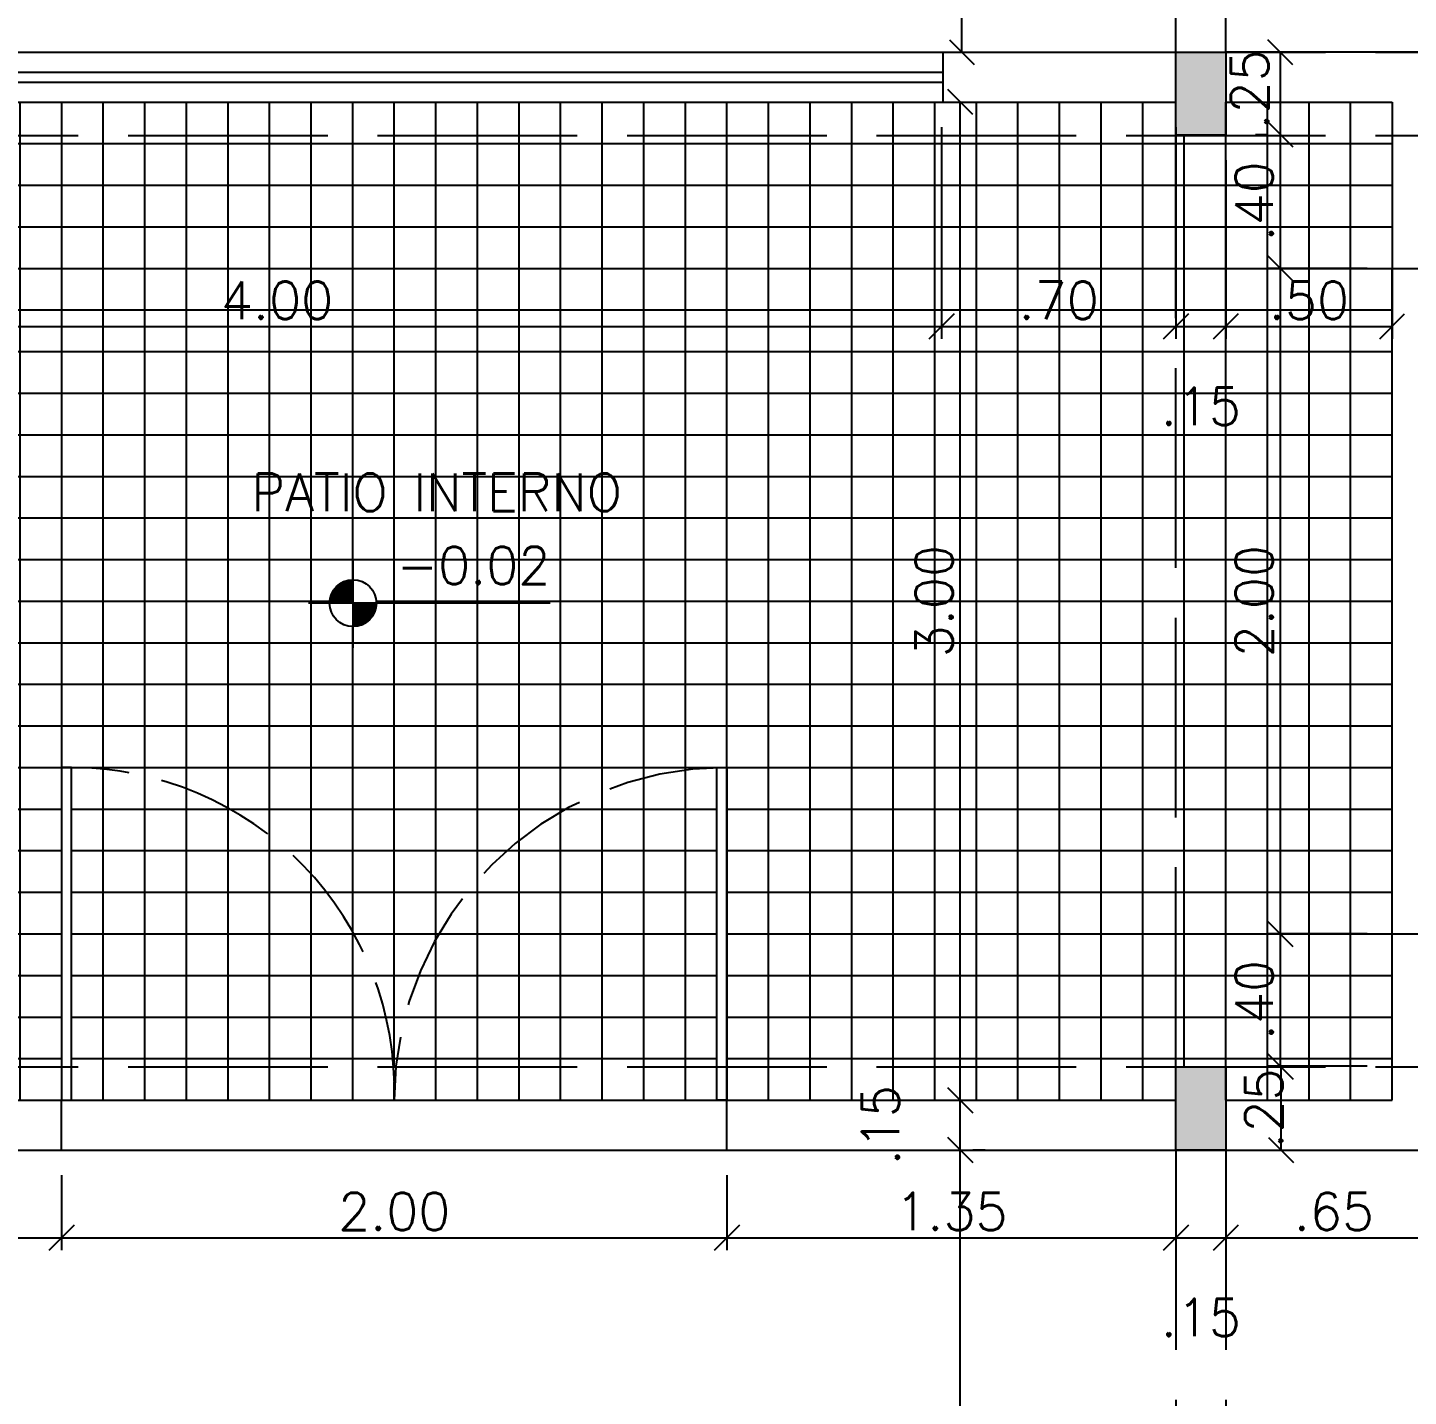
# Model space of a CAD drawing. Header units: inches. Extents: x -2 to 120, y -6 to 26.
# Drawn here: x 34.405 to 38.556, y 4.035 to 8.149 of the extents above; entities that cross this region are included whole.
import ezdxf

# ---------------------------------------------------------------- set-up
doc = ezdxf.new("R2010")
doc.units = ezdxf.units.IN
doc.header["$MEASUREMENT"] = 0
doc.linetypes.add('ACAD_ISO02W100', pattern=[15, 12, -3])
for name, color, linetype in [('Alvenaria', 4, 'Continuous'), ('ARQ-COTAS', 1, 'Continuous'), ('ARQ-NIVEL', 1, 'Continuous'), ('ARQ-TEXTO3', 3, 'Continuous'), ('Estrutura', 6, 'Continuous'), ('Hachura', 8, 'Continuous'), ('Janela', 3, 'Continuous'), ('Peitoril', 1, 'Continuous'), ('Porta', 3, 'Continuous'), ('Projecao', 1, 'ACAD_ISO02W100'), ('Soleira', 1, 'Continuous')]:
    doc.layers.add(name, color=color, linetype=linetype)
doc.layers.get('0').off()
doc.styles.add('ROMANS', font='romans.shx')
doc.dimstyles.new('1-75', dxfattribs={"dimscale": 0.75, "dimtxt": 0.15, "dimasz": 0.1, "dimexe": 0.05, "dimexo": 0.1, "dimgap": 0.03, "dimtad": 1, "dimzin": 5, "dimdsep": 46, "dimtxsty": 'ROMANS', "dimblk": 'OBLIQUE', "dimcen": 0, "dimclrd": 256, "dimclre": 256, "dimclrt": 2, "dimadec": 0, "dimazin": 0, "dimtfac": 1, "dimtofl": 0, "dimtmove": 2, "dimatfit": 3, "dimfxl": 0.04, "dimtolj": 1, "dimtzin": 1, "dimarcsym": 0})

# ---------------------------------------------------------------- blocks, each defined once
blk = doc.blocks.new('nivel planta')
at = {"layer": 'ARQ-NIVEL', "color": 1}
for p, q in [((-0.7909, 0.174), (-0.7909, -0.1786)), ((-0.8615, 0.0617), (-0.7909, 0.0617)), ((-0.8538, 0.0695), (-0.7909, 0.0695)), ((-0.8439, 0.0773), (-0.7909, 0.0773)), ((-0.8301, 0.0851), (-0.7909, 0.0851)), ((0, 0), (-0.9695, 0)), ((-0.8843, 0.007), (-0.7909, 0.007)), ((-0.8834, 0.0148), (-0.7909, 0.0148)), ((-0.8818, 0.0226), (-0.7909, 0.0226)), ((-0.8795, 0.0304), (-0.7909, 0.0304)), ((-0.8764, 0.0382), (-0.7909, 0.0382)), ((-0.8725, 0.0461), (-0.7909, 0.0461)), ((-0.8676, 0.0539), (-0.7909, 0.0539)), ((-0.7909, -0.0008), (-0.6971, -0.0008)), ((-0.7909, -0.0086), (-0.6975, -0.0086)), ((-0.7909, -0.0164), (-0.6986, -0.0164)), ((-0.7909, -0.0243), (-0.7003, -0.0243)), ((-0.7909, -0.0321), (-0.7028, -0.0321)), ((-0.7909, -0.0399), (-0.706, -0.0399)), ((-0.7909, -0.0477), (-0.7101, -0.0477)), ((-0.7909, -0.0555), (-0.7153, -0.0555)), ((-0.7909, -0.0633), (-0.7217, -0.0633)), ((-0.7909, -0.0711), (-0.7298, -0.0711)), ((-0.7909, -0.0789), (-0.7403, -0.0789)), ((-0.7909, -0.0868), (-0.7553, -0.0868))]:
    blk.add_line(p, q, dxfattribs=at)
blk.add_circle((-0.7909, 0), 0.0937, dxfattribs=at)
blk = doc.blocks.new('_Oblique')
at = {"color": 0, "linetype": 'ByBlock', "lineweight": -2}
blk.add_line((-0.5, -0.5), (0.5, 0.5), dxfattribs=at)
blk = doc.blocks.new('*D427')
at = {"layer": 'ARQ-COTAS', "lineweight": -2, "transparency": 16777216}
for p, q in [((37.1342, 4.775), (37.1717, 4.775)), ((37.2092, 0.075), (37.2092, 4.775)), ((37.1342, 0.075), (37.1717, 0.075))]:
    blk.add_line(p, q, dxfattribs=at)
at = {"layer": 'DEFPOINTS', "color": 0, "transparency": 16777216}
for p in [(37.2092, 4.775), (37.2092, 4.775), (37.2092, 0.075)]:
    blk.add_point(p, dxfattribs=at)
at = {"layer": 'ARQ-COTAS', "lineweight": -2, "transparency": 16777216, "xscale": 0.07500000000000001, "yscale": 0.07500000000000001, "zscale": 0.07500000000000001}
for p, rotation in [((37.2092, 4.775), 90), ((37.2092, 0.075), 270)]:
    blk.add_blockref('_Oblique', p, dxfattribs=dict(at, rotation=rotation))
at = {"layer": 'ARQ-COTAS', "color": 2, "transparency": 16777216, "insert": (37.1304, 2.425), "char_height": 0.1125, "attachment_point": 5, "rotation": 90, "style": 'ROMANS'}
blk.add_mtext('\\A1;4.70', dxfattribs=at)
blk = doc.blocks.new('*D453')
at = {"layer": 'ARQ-COTAS', "lineweight": -2, "transparency": 16777216}
for p, q in [((37.1342, 4.925), (37.1717, 4.925)), ((37.2092, 4.775), (37.2092, 4.925)), ((37.2842, 4.775), (37.2467, 4.775))]:
    blk.add_line(p, q, dxfattribs=at)
at = {"layer": 'DEFPOINTS', "color": 0, "transparency": 16777216}
for p in [(37.2092, 4.925), (37.2092, 4.925), (37.2092, 4.775)]:
    blk.add_point(p, dxfattribs=at)
at = {"layer": 'ARQ-COTAS', "lineweight": -2, "transparency": 16777216, "xscale": 0.07500000000000001, "yscale": 0.07500000000000001, "zscale": 0.07500000000000001}
for p, rotation in [((37.2092, 4.925), 90), ((37.2092, 4.775), 270)]:
    blk.add_blockref('_Oblique', p, dxfattribs=dict(at, rotation=rotation))
at = {"layer": 'ARQ-COTAS', "color": 2, "transparency": 16777216, "insert": (36.9692, 4.85), "char_height": 0.1125, "attachment_point": 5, "rotation": 90, "style": 'ROMANS'}
blk.add_mtext('\\A1;.15', dxfattribs=at)
blk = doc.blocks.new('*D454')
at = {"layer": 'ARQ-COTAS', "lineweight": -2, "transparency": 16777216}
for p, q in [((37.1342, 7.925), (37.1717, 7.925)), ((37.2092, 4.925), (37.2092, 7.925)), ((37.1342, 4.925), (37.1717, 4.925))]:
    blk.add_line(p, q, dxfattribs=at)
at = {"layer": 'DEFPOINTS', "color": 0, "transparency": 16777216}
for p in [(37.2092, 7.925), (37.2092, 7.925), (37.2092, 4.925)]:
    blk.add_point(p, dxfattribs=at)
at = {"layer": 'ARQ-COTAS', "lineweight": -2, "transparency": 16777216, "xscale": 0.07500000000000001, "yscale": 0.07500000000000001, "zscale": 0.07500000000000001}
for p, rotation in [((37.2092, 7.925), 90), ((37.2092, 4.925), 270)]:
    blk.add_blockref('_Oblique', p, dxfattribs=dict(at, rotation=rotation))
at = {"layer": 'ARQ-COTAS', "color": 2, "transparency": 16777216, "insert": (37.1304, 6.425), "char_height": 0.1125, "attachment_point": 5, "rotation": 90, "style": 'ROMANS'}
blk.add_mtext('\\A1;3.00', dxfattribs=at)
blk = doc.blocks.new('*D428')
at = {"layer": 'ARQ-COTAS', "lineweight": -2, "transparency": 16777216}
for p, q in [((37.1389, 8.725), (37.1764, 8.725)), ((37.2139, 8.075), (37.2139, 8.725)), ((37.1389, 8.075), (37.1764, 8.075))]:
    blk.add_line(p, q, dxfattribs=at)
at = {"layer": 'DEFPOINTS', "color": 0, "transparency": 16777216}
for p in [(37.2139, 8.725), (37.2139, 8.725), (37.2139, 8.075)]:
    blk.add_point(p, dxfattribs=at)
at = {"layer": 'ARQ-COTAS', "lineweight": -2, "transparency": 16777216, "xscale": 0.07500000000000001, "yscale": 0.07500000000000001, "zscale": 0.07500000000000001}
for p, rotation in [((37.2139, 8.725), 90), ((37.2139, 8.075), 270)]:
    blk.add_blockref('_Oblique', p, dxfattribs=dict(at, rotation=rotation))
at = {"layer": 'ARQ-COTAS', "color": 2, "transparency": 16777216, "insert": (37.1351, 8.4), "char_height": 0.1125, "attachment_point": 5, "rotation": 90, "style": 'ROMANS'}
blk.add_mtext('\\A1;.65', dxfattribs=at)
blk = doc.blocks.new('*D455')
at = {"layer": 'ARQ-COTAS', "lineweight": -2, "transparency": 16777216}
for p, q in [((38.0968, 8.0747), (38.1343, 8.0747)), ((38.1718, 7.8276), (38.1718, 8.0747)), ((38.0968, 7.8276), (38.1343, 7.8276))]:
    blk.add_line(p, q, dxfattribs=at)
at = {"layer": 'DEFPOINTS', "color": 0, "transparency": 16777216}
for p in [(38.1718, 8.0747), (38.1718, 8.0747), (38.1718, 7.8276)]:
    blk.add_point(p, dxfattribs=at)
at = {"layer": 'ARQ-COTAS', "lineweight": -2, "transparency": 16777216, "xscale": 0.07500000000000001, "yscale": 0.07500000000000001, "zscale": 0.07500000000000001}
for p, rotation in [((38.1718, 8.0747), 90), ((38.1718, 7.8276), 270)]:
    blk.add_blockref('_Oblique', p, dxfattribs=dict(at, rotation=rotation))
at = {"layer": 'ARQ-COTAS', "color": 2, "transparency": 16777216, "insert": (38.0792, 7.963), "char_height": 0.1125, "attachment_point": 5, "rotation": 90, "style": 'ROMANS'}
blk.add_mtext('\\A1;.25', dxfattribs=at)
blk = doc.blocks.new('*D456')
at = {"layer": 'ARQ-COTAS', "lineweight": -2, "transparency": 16777216}
for p, q in [((38.0968, 7.8276), (38.1343, 7.8276)), ((38.1718, 7.425), (38.1718, 7.8276)), ((38.4326, 7.425), (38.1343, 7.425))]:
    blk.add_line(p, q, dxfattribs=at)
at = {"layer": 'DEFPOINTS', "color": 0, "transparency": 16777216}
for p in [(38.1718, 7.8276), (38.1718, 7.8276), (38.5076, 7.425)]:
    blk.add_point(p, dxfattribs=at)
at = {"layer": 'ARQ-COTAS', "lineweight": -2, "transparency": 16777216, "xscale": 0.07500000000000001, "yscale": 0.07500000000000001, "zscale": 0.07500000000000001}
for p, rotation in [((38.1718, 7.8276), 90), ((38.1718, 7.425), 270)]:
    blk.add_blockref('_Oblique', p, dxfattribs=dict(at, rotation=rotation))
at = {"layer": 'ARQ-COTAS', "color": 2, "transparency": 16777216, "insert": (38.093, 7.6263), "char_height": 0.1125, "attachment_point": 5, "rotation": 90, "style": 'ROMANS'}
blk.add_mtext('\\A1;.40', dxfattribs=at)
blk = doc.blocks.new('*D457')
at = {"layer": 'ARQ-COTAS', "lineweight": -2, "transparency": 16777216}
for p, q in [((38.0968, 7.425), (38.1343, 7.425)), ((38.1718, 5.425), (38.1718, 7.425)), ((38.4326, 5.425), (38.1343, 5.425))]:
    blk.add_line(p, q, dxfattribs=at)
at = {"layer": 'DEFPOINTS', "color": 0, "transparency": 16777216}
for p in [(38.1718, 7.425), (38.1718, 7.425), (38.5076, 5.425)]:
    blk.add_point(p, dxfattribs=at)
at = {"layer": 'ARQ-COTAS', "lineweight": -2, "transparency": 16777216, "xscale": 0.07500000000000001, "yscale": 0.07500000000000001, "zscale": 0.07500000000000001}
for p, rotation in [((38.1718, 7.425), 90), ((38.1718, 5.425), 270)]:
    blk.add_blockref('_Oblique', p, dxfattribs=dict(at, rotation=rotation))
at = {"layer": 'ARQ-COTAS', "color": 2, "transparency": 16777216, "insert": (38.093, 6.425), "char_height": 0.1125, "attachment_point": 5, "rotation": 90, "style": 'ROMANS'}
blk.add_mtext('\\A1;2.00', dxfattribs=at)
blk = doc.blocks.new('*D458')
at = {"layer": 'ARQ-COTAS', "lineweight": -2, "transparency": 16777216}
for p, q in [((38.2004, 5.425), (38.1343, 5.425)), ((38.1718, 5.027), (38.1718, 5.425)), ((38.4326, 5.027), (38.1343, 5.027))]:
    blk.add_line(p, q, dxfattribs=at)
at = {"layer": 'DEFPOINTS', "color": 0, "transparency": 16777216}
for p in [(38.1718, 5.425), (38.2754, 5.425), (38.5076, 5.027)]:
    blk.add_point(p, dxfattribs=at)
at = {"layer": 'ARQ-COTAS', "lineweight": -2, "transparency": 16777216, "xscale": 0.07500000000000001, "yscale": 0.07500000000000001, "zscale": 0.07500000000000001}
for p, rotation in [((38.1718, 5.425), 90), ((38.1718, 5.027), 270)]:
    blk.add_blockref('_Oblique', p, dxfattribs=dict(at, rotation=rotation))
at = {"layer": 'ARQ-COTAS', "color": 2, "transparency": 16777216, "insert": (38.093, 5.226), "char_height": 0.1125, "attachment_point": 5, "rotation": 90, "style": 'ROMANS'}
blk.add_mtext('\\A1;.40', dxfattribs=at)
blk = doc.blocks.new('*D459')
at = {"layer": 'ARQ-COTAS', "lineweight": -2, "transparency": 16777216}
for p, q in [((38.0987, 5.025), (38.1362, 5.025)), ((38.1737, 4.775), (38.1737, 5.025)), ((38.0826, 4.775), (38.2112, 4.775))]:
    blk.add_line(p, q, dxfattribs=at)
at = {"layer": 'DEFPOINTS', "color": 0, "transparency": 16777216}
for p in [(38.1737, 5.025), (38.1737, 5.025), (38.0076, 4.775)]:
    blk.add_point(p, dxfattribs=at)
at = {"layer": 'ARQ-COTAS', "lineweight": -2, "transparency": 16777216, "xscale": 0.07500000000000001, "yscale": 0.07500000000000001, "zscale": 0.07500000000000001}
for p, rotation in [((38.1737, 5.025), 90), ((38.1737, 4.775), 270)]:
    blk.add_blockref('_Oblique', p, dxfattribs=dict(at, rotation=rotation))
at = {"layer": 'ARQ-COTAS', "color": 2, "transparency": 16777216, "insert": (38.1215, 4.9), "char_height": 0.1125, "attachment_point": 5, "rotation": 90, "style": 'ROMANS'}
blk.add_mtext('\\A1;.25', dxfattribs=at)
blk = doc.blocks.new('*D386')
at = {"layer": 'ARQ-COTAS', "lineweight": -2, "transparency": 16777216}
for p, q in [((38.0076, 4.7), (38.0076, 4.4744)), ((38.6576, 4.7), (38.6576, 4.4744)), ((38.0076, 4.5119), (38.6576, 4.5119))]:
    blk.add_line(p, q, dxfattribs=at)
at = {"layer": 'DEFPOINTS', "color": 0, "transparency": 16777216}
for p in [(38.0076, 4.775), (38.6576, 4.775), (38.6576, 4.5119)]:
    blk.add_point(p, dxfattribs=at)
at = {"layer": 'ARQ-COTAS', "lineweight": -2, "transparency": 16777216, "xscale": 0.07500000000000001, "yscale": 0.07500000000000001, "zscale": 0.07500000000000001, "rotation": 180}
blk.add_blockref('_Oblique', (38.0076, 4.5119), dxfattribs=at)
at = {"layer": 'ARQ-COTAS', "lineweight": -2, "transparency": 16777216, "xscale": 0.07500000000000001, "yscale": 0.07500000000000001, "zscale": 0.07500000000000001}
blk.add_blockref('_Oblique', (38.6576, 4.5119), dxfattribs=at)
at = {"layer": 'ARQ-COTAS', "color": 2, "transparency": 16777216, "insert": (38.3326, 4.5907), "char_height": 0.1125, "attachment_point": 5, "style": 'ROMANS'}
blk.add_mtext('\\A1;.65', dxfattribs=at)
blk = doc.blocks.new('*D387')
at = {"layer": 'ARQ-COTAS', "lineweight": -2, "transparency": 16777216}
for p, q in [((37.8576, 4.7), (37.8576, 4.4744)), ((38.0076, 4.7), (38.0076, 4.4744)), ((37.8576, 4.5119), (38.0076, 4.5119))]:
    blk.add_line(p, q, dxfattribs=at)
at = {"layer": 'DEFPOINTS', "color": 0, "transparency": 16777216}
for p in [(37.8576, 4.775), (38.0076, 4.775), (38.0076, 4.5119)]:
    blk.add_point(p, dxfattribs=at)
at = {"layer": 'ARQ-COTAS', "lineweight": -2, "transparency": 16777216, "xscale": 0.07500000000000001, "yscale": 0.07500000000000001, "zscale": 0.07500000000000001, "rotation": 180}
blk.add_blockref('_Oblique', (37.8576, 4.5119), dxfattribs=at)
at = {"layer": 'ARQ-COTAS', "lineweight": -2, "transparency": 16777216, "xscale": 0.07500000000000001, "yscale": 0.07500000000000001, "zscale": 0.07500000000000001}
blk.add_blockref('_Oblique', (38.0076, 4.5119), dxfattribs=at)
at = {"layer": 'ARQ-COTAS', "color": 2, "transparency": 16777216, "insert": (37.9326, 4.2719), "char_height": 0.1125, "attachment_point": 5, "style": 'ROMANS'}
blk.add_mtext('\\A1;.15', dxfattribs=at)
blk = doc.blocks.new('*D388')
at = {"layer": 'ARQ-COTAS', "lineweight": -2, "transparency": 16777216}
for p, q in [((36.5076, 4.7), (36.5076, 4.4744)), ((37.8576, 4.7), (37.8576, 4.4744)), ((36.5076, 4.5119), (37.8576, 4.5119))]:
    blk.add_line(p, q, dxfattribs=at)
at = {"layer": 'DEFPOINTS', "color": 0, "transparency": 16777216}
for p in [(36.5076, 4.775), (37.8576, 4.775), (37.8576, 4.5119)]:
    blk.add_point(p, dxfattribs=at)
at = {"layer": 'ARQ-COTAS', "lineweight": -2, "transparency": 16777216, "xscale": 0.07500000000000001, "yscale": 0.07500000000000001, "zscale": 0.07500000000000001, "rotation": 180}
blk.add_blockref('_Oblique', (36.5076, 4.5119), dxfattribs=at)
at = {"layer": 'ARQ-COTAS', "lineweight": -2, "transparency": 16777216, "xscale": 0.07500000000000001, "yscale": 0.07500000000000001, "zscale": 0.07500000000000001}
blk.add_blockref('_Oblique', (37.8576, 4.5119), dxfattribs=at)
at = {"layer": 'ARQ-COTAS', "color": 2, "transparency": 16777216, "insert": (37.1826, 4.5907), "char_height": 0.1125, "attachment_point": 5, "style": 'ROMANS'}
blk.add_mtext('\\A1;1.35', dxfattribs=at)
blk = doc.blocks.new('*D389')
at = {"layer": 'ARQ-COTAS', "lineweight": -2, "transparency": 16777216}
for p, q in [((34.5076, 4.7), (34.5076, 4.4744)), ((36.5076, 4.7), (36.5076, 4.4744)), ((34.5076, 4.5119), (36.5076, 4.5119))]:
    blk.add_line(p, q, dxfattribs=at)
at = {"layer": 'DEFPOINTS', "color": 0, "transparency": 16777216}
for p in [(34.5076, 4.775), (36.5076, 4.775), (36.5076, 4.5119)]:
    blk.add_point(p, dxfattribs=at)
at = {"layer": 'ARQ-COTAS', "lineweight": -2, "transparency": 16777216, "xscale": 0.07500000000000001, "yscale": 0.07500000000000001, "zscale": 0.07500000000000001, "rotation": 180}
blk.add_blockref('_Oblique', (34.5076, 4.5119), dxfattribs=at)
at = {"layer": 'ARQ-COTAS', "lineweight": -2, "transparency": 16777216, "xscale": 0.07500000000000001, "yscale": 0.07500000000000001, "zscale": 0.07500000000000001}
blk.add_blockref('_Oblique', (36.5076, 4.5119), dxfattribs=at)
at = {"layer": 'ARQ-COTAS', "color": 2, "transparency": 16777216, "insert": (35.5076, 4.5907), "char_height": 0.1125, "attachment_point": 5, "style": 'ROMANS'}
blk.add_mtext('\\A1;2.00', dxfattribs=at)
blk = doc.blocks.new('*D390')
at = {"layer": 'ARQ-COTAS', "lineweight": -2, "transparency": 16777216}
for p, q in [((32.5076, 4.7), (32.5076, 4.4744)), ((34.5076, 4.7), (34.5076, 4.4744)), ((32.5076, 4.5119), (34.5076, 4.5119))]:
    blk.add_line(p, q, dxfattribs=at)
at = {"layer": 'DEFPOINTS', "color": 0, "transparency": 16777216}
for p in [(32.5076, 4.775), (34.5076, 4.775), (34.5076, 4.5119)]:
    blk.add_point(p, dxfattribs=at)
at = {"layer": 'ARQ-COTAS', "lineweight": -2, "transparency": 16777216, "xscale": 0.07500000000000001, "yscale": 0.07500000000000001, "zscale": 0.07500000000000001, "rotation": 180}
blk.add_blockref('_Oblique', (32.5076, 4.5119), dxfattribs=at)
at = {"layer": 'ARQ-COTAS', "lineweight": -2, "transparency": 16777216, "xscale": 0.07500000000000001, "yscale": 0.07500000000000001, "zscale": 0.07500000000000001}
blk.add_blockref('_Oblique', (34.5076, 4.5119), dxfattribs=at)
at = {"layer": 'ARQ-COTAS', "color": 2, "transparency": 16777216, "insert": (33.5076, 4.5907), "char_height": 0.1125, "attachment_point": 5, "style": 'ROMANS'}
blk.add_mtext('\\A1;2.00', dxfattribs=at)
blk = doc.blocks.new('*D448')
at = {"layer": 'ARQ-COTAS', "lineweight": -2, "transparency": 16777216}
for p, q in [((33.1576, 7.85), (33.1576, 7.213)), ((37.1529, 7.85), (37.1529, 7.213)), ((33.1576, 7.2505), (37.1529, 7.2505))]:
    blk.add_line(p, q, dxfattribs=at)
at = {"layer": 'DEFPOINTS', "color": 0, "transparency": 16777216}
for p in [(33.1576, 7.925), (37.1529, 7.925), (37.1529, 7.2505)]:
    blk.add_point(p, dxfattribs=at)
at = {"layer": 'ARQ-COTAS', "lineweight": -2, "transparency": 16777216, "xscale": 0.07500000000000001, "yscale": 0.07500000000000001, "zscale": 0.07500000000000001, "rotation": 180}
blk.add_blockref('_Oblique', (33.1576, 7.2505), dxfattribs=at)
at = {"layer": 'ARQ-COTAS', "lineweight": -2, "transparency": 16777216, "xscale": 0.07500000000000001, "yscale": 0.07500000000000001, "zscale": 0.07500000000000001}
blk.add_blockref('_Oblique', (37.1529, 7.2505), dxfattribs=at)
at = {"layer": 'ARQ-COTAS', "color": 2, "transparency": 16777216, "insert": (35.1553, 7.3292), "char_height": 0.1125, "attachment_point": 5, "style": 'ROMANS'}
blk.add_mtext('\\A1;4.00', dxfattribs=at)
blk = doc.blocks.new('*D450')
at = {"layer": 'ARQ-COTAS', "lineweight": -2, "transparency": 16777216}
for p, q in [((37.8576, 7.85), (37.8576, 7.213)), ((37.1529, 7.7498), (37.1529, 7.213)), ((37.1529, 7.2505), (37.8576, 7.2505))]:
    blk.add_line(p, q, dxfattribs=at)
at = {"layer": 'DEFPOINTS', "color": 0, "transparency": 16777216}
for p in [(37.8576, 7.925), (37.1529, 7.8248), (37.8576, 7.2505)]:
    blk.add_point(p, dxfattribs=at)
at = {"layer": 'ARQ-COTAS', "lineweight": -2, "transparency": 16777216, "xscale": 0.07500000000000001, "yscale": 0.07500000000000001, "zscale": 0.07500000000000001, "rotation": 180}
blk.add_blockref('_Oblique', (37.1529, 7.2505), dxfattribs=at)
at = {"layer": 'ARQ-COTAS', "lineweight": -2, "transparency": 16777216, "xscale": 0.07500000000000001, "yscale": 0.07500000000000001, "zscale": 0.07500000000000001}
blk.add_blockref('_Oblique', (37.8576, 7.2505), dxfattribs=at)
at = {"layer": 'ARQ-COTAS', "color": 2, "transparency": 16777216, "insert": (37.5053, 7.3292), "char_height": 0.1125, "attachment_point": 5, "style": 'ROMANS'}
blk.add_mtext('\\A1;.70', dxfattribs=at)
blk = doc.blocks.new('*D451')
at = {"layer": 'ARQ-COTAS', "lineweight": -2, "transparency": 16777216}
for p, q in [((37.8576, 7.7498), (37.8576, 7.213)), ((38.0076, 7.75), (38.0076, 7.213)), ((37.8576, 7.2505), (38.0076, 7.2505))]:
    blk.add_line(p, q, dxfattribs=at)
at = {"layer": 'DEFPOINTS', "color": 0, "transparency": 16777216}
for p in [(37.8576, 7.8248), (38.0076, 7.825), (38.0076, 7.2505)]:
    blk.add_point(p, dxfattribs=at)
at = {"layer": 'ARQ-COTAS', "lineweight": -2, "transparency": 16777216, "xscale": 0.07500000000000001, "yscale": 0.07500000000000001, "zscale": 0.07500000000000001, "rotation": 180}
blk.add_blockref('_Oblique', (37.8576, 7.2505), dxfattribs=at)
at = {"layer": 'ARQ-COTAS', "lineweight": -2, "transparency": 16777216, "xscale": 0.07500000000000001, "yscale": 0.07500000000000001, "zscale": 0.07500000000000001}
blk.add_blockref('_Oblique', (38.0076, 7.2505), dxfattribs=at)
at = {"layer": 'ARQ-COTAS', "color": 2, "transparency": 16777216, "insert": (37.9326, 7.0105), "char_height": 0.1125, "attachment_point": 5, "style": 'ROMANS'}
blk.add_mtext('\\A1;.15', dxfattribs=at)
blk = doc.blocks.new('*D452')
at = {"layer": 'ARQ-COTAS', "lineweight": -2, "transparency": 16777216}
for p, q in [((38.5076, 7.85), (38.5076, 7.213)), ((38.0076, 7.7498), (38.0076, 7.213)), ((38.0076, 7.2505), (38.5076, 7.2505))]:
    blk.add_line(p, q, dxfattribs=at)
at = {"layer": 'DEFPOINTS', "color": 0, "transparency": 16777216}
for p in [(38.5076, 7.925), (38.0076, 7.8248), (38.5076, 7.2505)]:
    blk.add_point(p, dxfattribs=at)
at = {"layer": 'ARQ-COTAS', "lineweight": -2, "transparency": 16777216, "xscale": 0.07500000000000001, "yscale": 0.07500000000000001, "zscale": 0.07500000000000001, "rotation": 180}
blk.add_blockref('_Oblique', (38.0076, 7.2505), dxfattribs=at)
at = {"layer": 'ARQ-COTAS', "lineweight": -2, "transparency": 16777216, "xscale": 0.07500000000000001, "yscale": 0.07500000000000001, "zscale": 0.07500000000000001}
blk.add_blockref('_Oblique', (38.5076, 7.2505), dxfattribs=at)
at = {"layer": 'ARQ-COTAS', "color": 2, "transparency": 16777216, "insert": (38.2576, 7.3292), "char_height": 0.1125, "attachment_point": 5, "style": 'ROMANS'}
blk.add_mtext('\\A1;.50', dxfattribs=at)

msp = doc.modelspace()

# ---------------------------------------------------------------- hatches: boundary and pattern name
at = {"layer": 'Hachura', "ltscale": 0.03}
h = msp.add_hatch(dxfattribs=at)
h.set_pattern_fill('NET', color=256)
h.set_pattern_definition([(0, (27.00764, -0.075), (0, 0.125), []), (90, (27.00764, -0.075), (-0.125, 8e-18), [])])
h.paths.add_polyline_path([(30.3032, 1.7872), (31.5576, 0.5705), (31.5576, 3.775), (31.5576, 4.775), (27.2231, 4.775), (28.8677, 3.1798)])
h.paths.add_polyline_path([(29.9509, 3.3686), (30.021, 3.3686), (30.021, 3.3744), (29.9516, 3.3744), (29.9509, 3.3686, -1.008789), (30.091, 3.3568), (30.021, 3.3568), (30.021, 3.351), (30.0902, 3.351), (30.091, 3.3568, -0.991288)], flags=16)
h.paths.add_polyline_path([(30.021, 3.31), (30.0668, 3.31), (30.0728, 3.3158), (30.021, 3.3158)], flags=0)
h.paths.add_polyline_path([(30.021, 3.3041), (30.021, 3.2982), (30.0476, 3.2982), (30.0589, 3.3041)], flags=0)
h.paths.add_polyline_path([(30.021, 3.3334), (30.0846, 3.3334), (30.087, 3.3393), (30.021, 3.3393)], flags=0)
h.paths.add_polyline_path([(30.0076, 10.775), (30.0076, 11.775), (30.0076, 12.725), (27.2076, 12.725), (27.2076, 8.425), (27.2576, 8.425), (27.9576, 8.425), (30.0076, 8.425)])
h.paths.add_polyline_path([(28.4713, 10.8678), (28.5414, 10.8678), (28.5414, 10.8736), (28.4719, 10.8736), (28.4713, 10.8678, -1.008789), (28.6114, 10.8561), (28.5414, 10.8561), (28.5414, 10.8502), (28.6106, 10.8502), (28.6114, 10.8561, -0.991288)], flags=16)
h.paths.add_polyline_path([(28.5793, 10.8033), (28.5414, 10.8033), (28.5414, 10.7975), (28.568, 10.7975)], flags=0)
h.paths.add_polyline_path([(28.5414, 10.8209), (28.598, 10.8209), (28.6019, 10.8268), (28.5414, 10.8268)], flags=0)
h.paths.add_polyline_path([(28.5414, 10.815), (28.5414, 10.8092), (28.5872, 10.8092), (28.5932, 10.815)], flags=0)
h.paths.add_polyline_path([(28.5414, 10.8385), (28.6074, 10.8385), (28.6093, 10.8443), (28.5414, 10.8443)], flags=0)
h.paths.add_polyline_path([(41.8076, 12.725), (41.7576, 12.725), (38.2076, 12.725), (39.4576, 11.475), (39.4576, 11.265), (39.4576, 10.565), (39.4576, 8.075), (41.8176, 8.075)])
h.paths.add_polyline_path([(27.2076, 12.725), (27.0076, 12.725), (27.0076, 8.425), (27.2076, 8.425)])
h.paths.add_polyline_path([(30.0076, 12.725), (30.0076, 12.925), (27.2576, 12.925), (27.2576, 12.725)])
h.paths.add_polyline_path([(38.0076, 12.925), (38.2076, 12.725), (41.7576, 12.725), (41.7576, 12.925)])
h.paths.add_polyline_path([(41.8176, 8.075), (42.0176, 8.075), (42.0076, 12.725), (41.8076, 12.725)])
h.paths.add_polyline_path([(34.5076, 5.925), (34.5376, 5.925, -0.393089), (35.5055, 5.025), (35.5127, 5.025, -0.376581), (36.4776, 5.9245), (36.4776, 5.925), (36.5076, 5.925), (36.5076, 5.025), (37.8576, 5.025), (37.8576, 7.8247), (32.5076, 7.8248), (32.5076, 7.425), (32.5076, 5.425), (32.5076, 5.025), (34.5076, 5.025)])
h.paths.add_polyline_path([(35.4535, 6.4123), (35.3835, 6.4123), (35.3835, 6.4064), (35.4527, 6.4064), (35.4535, 6.4123, -0.991288), (35.3134, 6.424), (35.3835, 6.424), (35.3835, 6.4299), (35.3141, 6.4299), (35.3134, 6.424, -1.008789)], flags=16)
h.paths.add_polyline_path([(34.5376, 5.925), (34.5376, 5.025), (35.5055, 5.025, 0.393089)], flags=17)
h.paths.add_polyline_path([(35.5127, 5.025), (36.4776, 5.025), (36.4776, 5.9245, 0.376581)], flags=17)
h.paths.add_polyline_path([(35.5127, 5.025, 0.017544), (35.5081, 4.955, -0.007728), (35.5076, 4.925), (36.4776, 4.925), (36.4776, 5.025)])
h.paths.add_polyline_path([(35.5076, 4.925, -0.0075), (35.5081, 4.955, 0.018053), (35.5055, 5.025), (34.5376, 5.025), (34.5376, 4.925)])
h.paths.add_polyline_path([(34.5076, 4.925), (34.5076, 5.025), (32.5076, 5.025), (32.5076, 4.925)])
h.paths.add_polyline_path([(37.8576, 4.925), (37.8576, 5.025), (36.5076, 5.025), (36.5076, 4.925)])
h.paths.add_polyline_path([(33.1576, 7.925), (32.5076, 7.925), (32.5076, 7.8248), (37.8576, 7.8247), (37.8576, 7.925), (37.1576, 7.925)])
h.paths.add_polyline_path([(37.8576, 5.025), (38.0076, 5.025), (38.0076, 7.8247), (37.8576, 7.8247)])
h.paths.add_polyline_path([(38.0076, 5.025), (38.5076, 5.025), (38.5076, 5.425), (38.5076, 7.425), (38.5076, 7.8247), (38.0076, 7.8247)])
h.paths.add_polyline_path([(38.0076, 7.925), (38.0076, 7.8247), (38.5076, 7.8247), (38.5076, 7.925)])
h.paths.add_polyline_path([(38.0076, 5.025), (38.0076, 4.925), (38.5076, 4.925), (38.5076, 5.025)])
h.paths.add_polyline_path([(30.1095, 3.3923), (30.6425, 3.3923), (30.6425, 3.561), (30.1095, 3.561)], flags=24)
h.paths.add_polyline_path([(29.873, 3.57), (30.6203, 3.57), (30.6203, 3.7387), (29.873, 3.7387)], flags=24)
h.paths.add_polyline_path([(29.8388, 11.0835), (29.8388, 11.4665), (29.6701, 11.4665), (29.6701, 11.0835)], flags=24)
h.paths.add_polyline_path([(29.8388, 12.0835), (29.8388, 12.4665), (29.6701, 12.4665), (29.6701, 12.0835)], flags=24)
h.paths.add_polyline_path([(28.7831, 8.5843), (29.1822, 8.5843), (29.1822, 8.7531), (28.7831, 8.7531)], flags=24)
h.paths.add_polyline_path([(29.7901, 9.5567), (29.7901, 9.8433), (29.6213, 9.8433), (29.6213, 9.5567)], flags=24)
h.paths.add_polyline_path([(29.8388, 10.0835), (29.8388, 10.4665), (29.6701, 10.4665), (29.6701, 10.0835)], flags=24)
h.paths.add_polyline_path([(29.8388, 8.8335), (29.8388, 9.2165), (29.6701, 9.2165), (29.6701, 8.8335)], flags=24)
h.paths.add_polyline_path([(27.4643, 8.5843), (27.7509, 8.5843), (27.7509, 8.7531), (27.4643, 8.7531)], flags=24)
h.paths.add_polyline_path([(26.9893, 8.6331), (27.2759, 8.6331), (27.2759, 8.8018), (26.9893, 8.8018)], flags=9)
h.paths.add_polyline_path([(28.6299, 10.8915), (29.1629, 10.8915), (29.1629, 11.0603), (28.6299, 11.0603)], flags=24)
h.paths.add_polyline_path([(28.4222, 11.1525), (29.1964, 11.1525), (29.1964, 11.3213), (28.4222, 11.3213)], flags=24)
h.paths.add_polyline_path([(39.6409, 9.1231), (39.6409, 9.5169), (39.4722, 9.5169), (39.4722, 9.1231)], flags=24)
h.paths.add_polyline_path([(39.6409, 10.7717), (39.6409, 11.0583), (39.4722, 11.0583), (39.4722, 10.7717)], flags=24)
h.paths.add_polyline_path([(39.626, 11.2428), (39.626, 11.4972), (39.4573, 11.4972), (39.4573, 11.2428)], flags=24)
h.paths.add_polyline_path([(40.4375, 8.4894), (40.8366, 8.4894), (40.8366, 8.6581), (40.4375, 8.6581)], flags=24)
h.paths.add_polyline_path([(41.7734, 8.534), (42.06, 8.534), (42.06, 8.7028), (41.7734, 8.7028)], flags=9)
h.paths.add_polyline_path([(40.3315, 9.9603), (41.1057, 9.9603), (41.1057, 10.1291), (40.3315, 10.1291)], flags=24)
h.paths.add_polyline_path([(29.7901, 12.7067), (29.7901, 12.9933), (29.6213, 12.9933), (29.6213, 12.7067)], flags=9)
h.paths.add_polyline_path([(37.2148, 6.2254), (37.2148, 6.6246), (37.0461, 6.6246), (37.0461, 6.2254)], flags=24)
h.paths.add_polyline_path([(32.8356, 6.2254), (32.8356, 6.6246), (32.6668, 6.6246), (32.6668, 6.2254)], flags=24)
h.paths.add_polyline_path([(32.8356, 7.4817), (32.8356, 7.7683), (32.6668, 7.7683), (32.6668, 7.4817)], flags=24)
h.paths.add_polyline_path([(32.8356, 5.0817), (32.8356, 5.3683), (32.6668, 5.3683), (32.6668, 5.0817)], flags=24)
h.paths.add_polyline_path([(34.9557, 7.2449), (35.3548, 7.2449), (35.3548, 7.4136), (34.9557, 7.4136)], flags=24)
h.paths.add_polyline_path([(32.6893, 7.2449), (32.9759, 7.2449), (32.9759, 7.4136), (32.6893, 7.4136)], flags=24)
h.paths.add_polyline_path([(37.362, 7.2449), (37.6486, 7.2449), (37.6486, 7.4136), (37.362, 7.4136)], flags=24)
h.paths.add_polyline_path([(37.7893, 6.9261), (38.0759, 6.9261), (38.0759, 7.0949), (37.7893, 7.0949)], flags=9)
h.paths.add_polyline_path([(35.472, 6.4477), (36.005, 6.4477), (36.005, 6.6165), (35.472, 6.6165)], flags=24)
h.paths.add_polyline_path([(34.9935, 6.6676), (36.2765, 6.6676), (36.2765, 6.8363), (34.9935, 6.8363)], flags=24)
h.paths.add_polyline_path([(32.8259, 4.7567), (32.8259, 5.0433), (32.6571, 5.0433), (32.6571, 4.7567)], flags=9)
h.paths.add_polyline_path([(37.0536, 4.7067), (37.0536, 4.9933), (36.8848, 4.9933), (36.8848, 4.7067)], flags=9)
h.paths.add_polyline_path([(32.8099, 7.8067), (32.8099, 8.0933), (32.6412, 8.0933), (32.6412, 7.8067)], flags=9)
h.paths.add_polyline_path([(38.1774, 7.483), (38.1774, 7.7696), (38.0087, 7.7696), (38.0087, 7.483)], flags=24)
h.paths.add_polyline_path([(38.1774, 6.2254), (38.1774, 6.6246), (38.0087, 6.6246), (38.0087, 6.2254)], flags=24)
h.paths.add_polyline_path([(38.1774, 5.0827), (38.1774, 5.3693), (38.0087, 5.3693), (38.0087, 5.0827)], flags=24)
h.paths.add_polyline_path([(38.1143, 7.2449), (38.4009, 7.2449), (38.4009, 7.4136), (38.1143, 7.4136)], flags=24)
h.paths.add_polyline_path([(38.1636, 7.8197), (38.1636, 8.1064), (37.9949, 8.1064), (37.9949, 7.8197)], flags=9)
h.paths.add_polyline_path([(38.2059, 4.7567), (38.2059, 5.0433), (38.0372, 5.0433), (38.0372, 4.7567)], flags=9)
h = msp.add_hatch(dxfattribs=at)
h.set_pattern_fill('AR-CONC', color=256, scale=0.01)
h.set_pattern_definition([(50, (27.00764, -0.075), (0.07172602, -0.00627521), [0.0075, -0.0825]), (355, (27.00764, -0.075), (-0.01387513, 0.0752192), [0.006, -0.066]), (100.45144, (27.01362, -0.07552), (0.05785088, 0.068944), [0.00637402, -0.0701142]), (46.1842, (27.00764, -0.055), (0.10672413, -0.01655193), [0.01125, -0.12375]), (96.63564, (27.01653, -0.05638), (0.0934662, 0.09741186), [0.00956103, -0.1051714]), (351.18416, (27.00764, -0.055), (0.0934662, 0.09741186), [0.009, -0.099]), (21, (27.01764, -0.06), (0.0596907, -0.04026189), [0.0075, -0.0825]), (326, (27.01764, -0.06), (0.02433153, 0.072515), [0.006, -0.066]), (71.45144, (27.022614, -0.063355), (0.08402224, 0.03225312), [0.00637402, -0.0701142]), (37.5, (27.00764, -0.075), (0.001215986, 0.033289385), [0, -0.0652, 0, -0.067, 0, -0.06625]), (7.5, (27.00764, -0.075), (0.026306954, 0.03944117), [0, -0.0382, 0, -0.0637, 0, -0.02525]), (327.5, (26.98534, -0.075), (0.053382244, -0.002255487), [0, -0.025, 0, -0.078, 0, -0.1035]), (317.5, (26.97534, -0.075), (0.05831862, 0.0100105), [0, -0.0325, 0, -0.0518, 0, -0.0735])])
h.paths.add_polyline_path([(27.2076, 5.025), (27.0076, 5.025), (27.0076, 4.775), (27.2076, 4.775)])
h.paths.add_polyline_path([(27.0076, 7.825), (27.2076, 7.825), (27.2076, 8.075), (27.0076, 8.075)])
h.paths.add_polyline_path([(32.5076, 8.0748), (32.3576, 8.0748), (32.3576, 7.825), (32.5076, 7.825)])
h.paths.add_polyline_path([(32.5076, 5.025), (32.3576, 5.025), (32.3576, 4.775), (32.5076, 4.775)])
h.paths.add_polyline_path([(38.0076, 5.025), (37.8576, 5.025), (37.8576, 4.775), (38.0076, 4.775)])
h.paths.add_polyline_path([(38.0076, 8.0747), (37.8576, 8.0747), (37.8576, 7.825), (38.0076, 7.825)])
h.paths.add_polyline_path([(27.2576, 12.725), (27.2576, 12.925), (27.0076, 12.925), (27.0076, 12.725)])
h.paths.add_polyline_path([(32.5576, 12.925), (32.3076, 12.925), (32.3076, 12.725), (32.5576, 12.725)])
h.paths.add_polyline_path([(37.7576, 12.925), (37.7576, 12.725), (38.0076, 12.725), (38.0076, 12.925)])
h.paths.add_polyline_path([(41.7576, 12.925), (41.7576, 12.725), (42.0076, 12.725), (42.0076, 12.925)])
h.paths.add_polyline_path([(41.8176, 5.025), (41.8176, 4.775), (42.0176, 4.775), (42.0176, 5.025)])
h.paths.add_polyline_path([(42.0176, 0.125), (41.7676, 0.125), (41.7676, -0.075), (42.0176, -0.075)])
h.paths.add_polyline_path([(38.0676, 0.125), (37.8176, 0.125), (37.8176, -0.075), (38.0676, -0.075)])
h.paths.add_polyline_path([(32.5576, 0.125), (32.3076, 0.125), (32.3076, -0.075), (32.5576, -0.075)])
h.paths.add_polyline_path([(27.2576, 0.125), (27.0076, 0.125), (27.0076, -0.075), (27.2576, -0.075)])
h.paths.add_polyline_path([(40.6826, 6.4477), (41.2157, 6.4477), (41.2157, 6.6165), (40.6826, 6.6165)], flags=9)
h.paths.add_polyline_path([(40.5301, 6.6127), (41.1113, 6.6127), (41.1113, 6.7814), (40.5301, 6.7814)], flags=9)

# ---------------------------------------------------------------- linework, layer by layer
at = {"layer": 'Alvenaria'}
for p, q in [((37.1576, 7.925), (37.1576, 8.075)), ((37.1576, 8.075), (37.8576, 8.075)), ((38.6576, 8.075), (38.0076, 8.075)), ((37.1576, 7.925), (37.8576, 7.925)), ((38.0076, 7.925), (38.5076, 7.925)), ((38.5076, 7.925), (38.5076, 7.425)), ((38.5076, 7.425), (38.6576, 7.425)), ((38.5076, 4.925), (38.5076, 5.425)), ((38.5076, 5.425), (38.6576, 5.425)), ((32.5076, 4.925), (34.5076, 4.925)), ((34.5076, 4.775), (34.5076, 4.925)), ((36.5076, 4.925), (37.8576, 4.925)), ((36.5076, 4.775), (36.5076, 4.925)), ((38.0076, 4.925), (38.5076, 4.925)), ((32.5076, 4.775), (34.5076, 4.775)), ((36.5076, 4.775), (37.8576, 4.775)), ((38.0076, 4.775), (38.6576, 4.775))]:
    msp.add_line(p, q, dxfattribs=at)
at = {"layer": 'Estrutura'}
for p, q in [((37.8576, 7.825), (37.8576, 8.075)), ((37.8576, 8.075), (38.0076, 8.075)), ((38.0076, 8.075), (38.0076, 7.825)), ((38.0076, 7.825), (37.8576, 7.825)), ((37.8576, 4.775), (37.8576, 5.025)), ((37.8576, 5.025), (38.0076, 5.025)), ((38.0076, 5.025), (38.0076, 4.775)), ((38.0076, 4.775), (37.8576, 4.775))]:
    msp.add_line(p, q, dxfattribs=at)
at = {"layer": 'Janela'}
for p, q in [((33.1576, 8.015), (37.1576, 8.015)), ((33.1576, 7.985), (37.1576, 7.985))]:
    msp.add_line(p, q, dxfattribs=at)
at = {"layer": 'Peitoril'}
for p, q in [((33.1576, 8.075), (37.1576, 8.075)), ((33.1576, 7.925), (37.1576, 7.925)), ((38.5076, 5.425), (38.5076, 7.425))]:
    msp.add_line(p, q, dxfattribs=at)
at = {"layer": 'Porta', "ltscale": 0.05}
for points in [[(34.5076, 4.925), (34.5376, 4.925), (34.5376, 5.925), (34.5076, 5.925)], [(36.5076, 4.925), (36.4776, 4.925), (36.4776, 5.925), (36.5076, 5.925)]]:
    msp.add_lwpolyline(points, close=True, dxfattribs=at)
at = {"layer": 'Projecao', "ltscale": 0.05}
for p, q in [((37.8576, 8.075), (37.8576, 12.7098)), ((38.0076, 8.075), (38.0076, 12.7098)), ((27.2076, 8.075), (41.8176, 8.0746)), ((27.2076, 7.825), (41.8176, 7.8246)), ((37.8576, 5.025), (37.8576, 7.825)), ((38.0076, 5.025), (38.0076, 7.825)), ((27.2076, 5.025), (41.8176, 5.025)), ((27.2076, 4.775), (41.8176, 4.775)), ((37.8576, 4.775), (37.8576, 0.125)), ((38.0076, 4.775), (38.0076, 0.125))]:
    msp.add_line(p, q, dxfattribs=at)
at = {"layer": 'Projecao', "ltscale": 0.03}
for centre, radius, start, end in [((34.5376, 4.9545), 0.9704, 358.2551, 90), ((36.5076, 4.925), 1, 90, 180)]:
    msp.add_arc(centre, radius, start, end, dxfattribs=at)
at = {"layer": 'Soleira'}
for p, q in [((34.5076, 4.925), (36.5076, 4.925)), ((34.5076, 4.775), (36.5076, 4.775))]:
    msp.add_line(p, q, dxfattribs=at)

# ---------------------------------------------------------------- block references
at = {"layer": 'ARQ-NIVEL', "xscale": 0.75, "yscale": 0.75, "zscale": 0.75}
msp.add_blockref('nivel planta', (35.9766, 6.4188), dxfattribs=at)

# ---------------------------------------------------------------- texts
at = {"layer": 'ARQ-NIVEL', "color": 2, "insert": (35.9769, 6.4759), "char_height": 0.1125, "attachment_point": 9, "style": 'ROMANS'}
msp.add_mtext('-0.02', dxfattribs=at)
at = {"layer": 'ARQ-TEXTO3', "insert": (35.635, 6.752), "char_height": 0.1125, "attachment_point": 5, "style": 'ROMANS'}
msp.add_mtext('PATIO INTERNO', dxfattribs=at)

# ---------------------------------------------------------------- dimensions: what is measured, and where the dimension line sits
at = {"layer": 'ARQ-COTAS'}
for base, p1, p2, picture, middle in [((37.2139, 8.725), (37.2139, 8.075), (37.2139, 8.725), '*D428', (37.1351, 8.4)), ((37.2092, 7.925), (37.2092, 4.925), (37.2092, 7.925), '*D454', (37.1304, 6.425)), ((38.1718, 7.8276), (38.5076, 7.425), (38.1718, 7.8276), '*D456', (38.093, 7.6263)), ((38.1718, 7.425), (38.5076, 5.425), (38.1718, 7.425), '*D457', (38.093, 6.425)), ((38.1718, 5.425), (38.5076, 5.027), (38.2754, 5.425), '*D458', (38.093, 5.226)), ((37.2092, 4.925), (37.2092, 4.775), (37.2092, 4.925), '*D453', (36.9692, 4.85)), ((37.2092, 4.775), (37.2092, 0.075), (37.2092, 4.775), '*D427', (37.1304, 2.425))]:
    dim = msp.add_linear_dim(base=base, p1=p1, p2=p2, angle=90, dimstyle='1-75', dxfattribs=at)
    dim.commit()
    dim.dimension.update_dxf_attribs({"geometry": picture, "text_midpoint": middle})
for base, p1, p2, picture, middle in [((38.1718, 8.0747), (38.1718, 7.8276), (38.1718, 8.0747), '*D455', (38.0792, 7.963)), ((38.1737, 5.025), (38.0076, 4.775), (38.1737, 5.025), '*D459', (38.1215, 4.9))]:
    dim = msp.add_linear_dim(base=base, p1=p1, p2=p2, angle=90, dimstyle='1-75', dxfattribs=at)
    dim.commit()
    dim.dimension.update_dxf_attribs({"geometry": picture, "text_midpoint": middle, "dimtype": 160})
for base, p1, p2, picture, middle in [((37.1529, 7.2505), (33.1576, 7.925), (37.1529, 7.925), '*D448', (35.1553, 7.3292)), ((37.8576, 7.2505), (37.1529, 7.8248), (37.8576, 7.925), '*D450', (37.5053, 7.3292)), ((38.5076, 7.2505), (38.0076, 7.8248), (38.5076, 7.925), '*D452', (38.2576, 7.3292)), ((38.0076, 7.2505), (37.8576, 7.8248), (38.0076, 7.825), '*D451', (37.9326, 7.0105)), ((34.5076, 4.5119), (32.5076, 4.775), (34.5076, 4.775), '*D390', (33.5076, 4.5907)), ((36.5076, 4.5119), (34.5076, 4.775), (36.5076, 4.775), '*D389', (35.5076, 4.5907)), ((37.8576, 4.5119), (36.5076, 4.775), (37.8576, 4.775), '*D388', (37.1826, 4.5907)), ((38.0076, 4.5119), (37.8576, 4.775), (38.0076, 4.775), '*D387', (37.9326, 4.2719)), ((38.6576, 4.5119), (38.0076, 4.775), (38.6576, 4.775), '*D386', (38.3326, 4.5907))]:
    dim = msp.add_linear_dim(base=base, p1=p1, p2=p2, dimstyle='1-75', dxfattribs=at)
    dim.commit()
    dim.dimension.update_dxf_attribs({"geometry": picture, "text_midpoint": middle})

doc.saveas('drawing.dxf')
